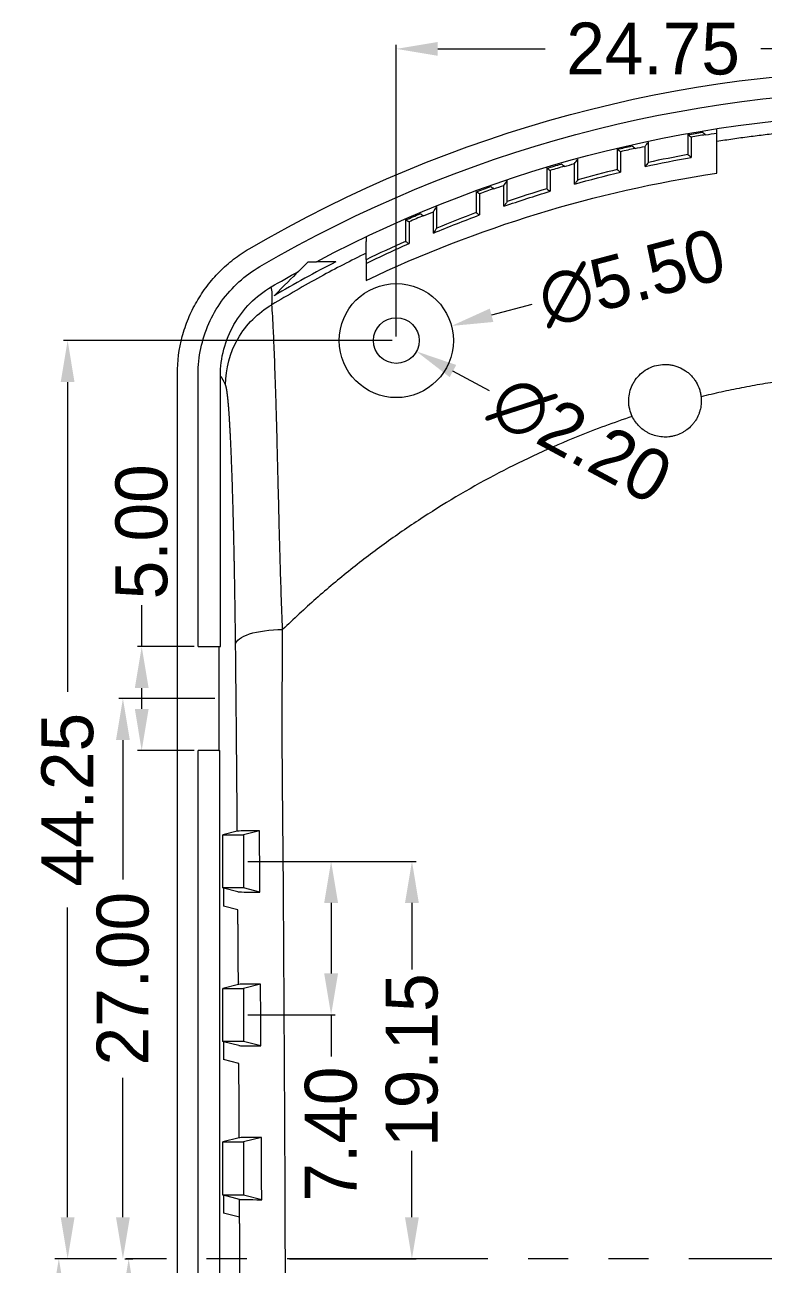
# Model space of a CAD drawing. Extents: x -222 to 335, y 201 to 414.
# Drawn here: x 88.8 to 124.4, y 309.4 to 369.2 of the extents above; entities that cross this region are included whole.
import ezdxf

# ---------------------------------------------------------------- set-up
doc = ezdxf.new("R2010")
doc.units = 0
doc.header["$MEASUREMENT"] = 0
doc.linetypes.add('PHANTOM', pattern=[2.5, 1.25, -0.25, 0.25, -0.25, 0.25, -0.25])
doc.layers.add('10', color=7, linetype='Continuous')
doc.dimstyles.get("Standard").update_dxf_attribs({"dimtxt": 0.18, "dimasz": 0.18, "dimexe": 0.18, "dimexo": 0.0625, "dimgap": 0.09, "dimtad": 0, "dimtih": 1, "dimtoh": 1, "dimdec": 4, "dimzin": 0, "dimdsep": 46, "dimtxsty": 'Standard', "dimcen": 0.09, "dimadec": 0, "dimazin": 0, "dimtfac": 1, "dimtdec": 4, "dimtofl": 0, "dimtmove": 0, "dimatfit": 3, "dimfxl": 0, "dimtolj": 1, "dimtzin": 0, "dimarcsym": 0})

# ---------------------------------------------------------------- blocks, each defined once
blk = doc.blocks.new('*D30')
at = {"color": 4, "linetype": 'Continuous', "lineweight": 9}
for p, q in [((97.924, 336.698), (93.296, 336.698)), ((93.496, 334.698), (93.496, 327.982)), ((93.496, 311.698), (93.496, 318.415)), ((93.592, 309.698), (93.696, 309.698))]:
    blk.add_line(p, q, dxfattribs=at)
for points in [[(93.163, 334.698), (93.829, 334.698), (93.496, 336.698)], [(93.163, 311.698), (93.829, 311.698), (93.496, 309.698)]]:
    blk.add_solid(points, dxfattribs=at)
at = {"layer": 'Defpoints', "color": 0, "linetype": 'Continuous', "lineweight": 9}
for p in [(93.496, 336.698), (98.124, 336.698), (93.392, 309.698)]:
    blk.add_point(p, dxfattribs=at)
at = {"color": 3, "linetype": 'Continuous', "lineweight": 9, "insert": (93.496, 323.198), "char_height": 2.5, "attachment_point": 5, "rotation": 90}
blk.add_mtext('\\A1;27.00', dxfattribs=at)
blk = doc.blocks.new('*D31')
at = {"color": 4, "linetype": 'Continuous', "lineweight": 9}
for p, q in [((94.402, 339.198), (94.402, 341.198)), ((96.923, 339.198), (94.202, 339.198)), ((94.402, 336.198), (94.402, 337.198)), ((96.923, 334.198), (94.202, 334.198))]:
    blk.add_line(p, q, dxfattribs=at)
for points in [[(94.069, 337.198), (94.736, 337.198), (94.402, 339.198)], [(94.069, 336.198), (94.736, 336.198), (94.402, 334.198)]]:
    blk.add_solid(points, dxfattribs=at)
at = {"layer": 'Defpoints', "color": 0, "linetype": 'Continuous', "lineweight": 9}
for p in [(94.402, 339.198), (97.123, 339.198), (97.123, 334.198)]:
    blk.add_point(p, dxfattribs=at)
at = {"color": 3, "linetype": 'Continuous', "lineweight": 9, "insert": (94.402, 344.732), "char_height": 2.5, "attachment_point": 5, "rotation": 90}
blk.add_mtext('\\A1;5.00', dxfattribs=at)
blk = doc.blocks.new('*D32')
at = {"color": 4, "linetype": 'Continuous', "lineweight": 9}
for p, q in [((93.592, 309.698), (93.975, 309.698)), ((93.775, 307.698), (93.775, 299.74)), ((93.775, 281.798), (93.775, 289.757)), ((97.924, 279.798), (93.575, 279.798))]:
    blk.add_line(p, q, dxfattribs=at)
for points in [[(93.441, 307.698), (94.108, 307.698), (93.775, 309.698)], [(93.441, 281.798), (94.108, 281.798), (93.775, 279.798)]]:
    blk.add_solid(points, dxfattribs=at)
at = {"layer": 'Defpoints', "color": 0, "linetype": 'Continuous', "lineweight": 9}
for p in [(93.392, 309.698), (93.775, 279.798), (98.124, 279.798)]:
    blk.add_point(p, dxfattribs=at)
at = {"color": 3, "linetype": 'Continuous', "lineweight": 9, "insert": (93.775, 294.748), "char_height": 2.5, "attachment_point": 5, "rotation": 90}
blk.add_mtext('\\A1;29.90', dxfattribs=at)
blk = doc.blocks.new('*D33')
at = {"color": 4, "linetype": 'Continuous', "lineweight": 9}
for p, q in [((106.673, 354.148), (106.673, 368.205)), ((108.673, 368.005), (113.848, 368.005)), ((129.423, 368.005), (124.248, 368.005))]:
    blk.add_line(p, q, dxfattribs=at)
for points in [[(108.673, 368.339), (108.673, 367.672), (106.673, 368.005)], [(129.423, 368.339), (129.423, 367.672), (131.423, 368.005)]]:
    blk.add_solid(points, dxfattribs=at)
at = {"layer": 'Defpoints', "color": 0, "linetype": 'Continuous', "lineweight": 9}
for p in [(131.423, 368.005), (131.423, 368.005), (106.673, 353.948)]:
    blk.add_point(p, dxfattribs=at)
at = {"color": 3, "linetype": 'Continuous', "lineweight": 9, "insert": (119.048, 368.005), "char_height": 2.5, "attachment_point": 5}
blk.add_mtext('\\A1;24.75', dxfattribs=at)
blk = doc.blocks.new('*D36')
at = {"color": 4, "linetype": 'Continuous', "lineweight": 9}
for p, q in [((106.473, 353.948), (90.632, 353.948)), ((90.832, 351.948), (90.832, 337.023)), ((90.832, 311.698), (90.832, 326.623)), ((93.192, 309.698), (90.632, 309.698))]:
    blk.add_line(p, q, dxfattribs=at)
for points in [[(90.499, 351.948), (91.165, 351.948), (90.832, 353.948)], [(90.499, 311.698), (91.165, 311.698), (90.832, 309.698)]]:
    blk.add_solid(points, dxfattribs=at)
at = {"layer": 'Defpoints', "color": 0, "linetype": 'Continuous', "lineweight": 9}
for p in [(90.832, 353.948), (106.673, 353.948), (93.392, 309.698)]:
    blk.add_point(p, dxfattribs=at)
at = {"color": 3, "linetype": 'Continuous', "lineweight": 9, "insert": (90.832, 331.823), "char_height": 2.5, "attachment_point": 5, "rotation": 90}
blk.add_mtext('\\A1;44.25', dxfattribs=at)
blk = doc.blocks.new('*D38')
at = {"color": 4, "linetype": 'Continuous', "lineweight": 9}
for p, q in [((93.192, 309.698), (90.208, 309.698)), ((90.408, 307.698), (90.408, 292.623)), ((90.408, 267.148), (90.408, 282.223)), ((106.473, 265.148), (90.208, 265.148))]:
    blk.add_line(p, q, dxfattribs=at)
for points in [[(90.074, 307.698), (90.741, 307.698), (90.408, 309.698)], [(90.074, 267.148), (90.741, 267.148), (90.408, 265.148)]]:
    blk.add_solid(points, dxfattribs=at)
at = {"layer": 'Defpoints', "color": 0, "linetype": 'Continuous', "lineweight": 9}
for p in [(93.392, 309.698), (90.408, 265.148), (106.673, 265.148)]:
    blk.add_point(p, dxfattribs=at)
at = {"color": 3, "linetype": 'Continuous', "lineweight": 9, "insert": (90.408, 287.423), "char_height": 2.5, "attachment_point": 5, "rotation": 90}
blk.add_mtext('\\A1;44.55', dxfattribs=at)
blk = doc.blocks.new('*D42')
at = {"color": 4, "linetype": 'Continuous', "lineweight": 9}
blk.add_line((113.197, 355.681), (111.264, 355.167), dxfattribs=at)
blk.add_solid([(111.178, 355.49), (111.35, 354.845), (109.331, 354.654)], dxfattribs=at)
at = {"layer": 'Defpoints', "color": 0, "linetype": 'Continuous', "lineweight": 9}
for p in [(109.331, 354.654), (104.015, 353.243)]:
    blk.add_point(p, dxfattribs=at)
at = {"color": 3, "linetype": 'Continuous', "lineweight": 9, "insert": (118.022, 356.962), "char_height": 2.5, "attachment_point": 5, "rotation": 14.86932}
blk.add_mtext('\\A1;∅5.50', dxfattribs=at)
blk = doc.blocks.new('*D43')
at = {"color": 4, "linetype": 'Continuous', "lineweight": 9}
blk.add_line((111.165, 351.533), (109.403, 352.48), dxfattribs=at)
blk.add_solid([(109.561, 352.774), (109.245, 352.186), (107.642, 353.427)], dxfattribs=at)
at = {"layer": 'Defpoints', "color": 0, "linetype": 'Continuous', "lineweight": 9}
for p in [(105.704, 354.469), (107.642, 353.427)]:
    blk.add_point(p, dxfattribs=at)
at = {"color": 3, "linetype": 'Continuous', "lineweight": 9, "insert": (115.561, 349.168), "char_height": 2.5, "attachment_point": 5, "rotation": 331.72548}
blk.add_mtext('\\A1;∅2.20', dxfattribs=at)
blk = doc.blocks.new('*D46')
at = {"color": 4, "linetype": 'Continuous', "lineweight": 9}
for p, q in [((99.512, 328.848), (107.626, 328.848)), ((107.426, 326.848), (107.426, 323.64)), ((107.426, 311.698), (107.426, 314.907)), ((101.526, 309.698), (107.626, 309.698))]:
    blk.add_line(p, q, dxfattribs=at)
for points in [[(107.092, 326.848), (107.759, 326.848), (107.426, 328.848)], [(107.092, 311.698), (107.759, 311.698), (107.426, 309.698)]]:
    blk.add_solid(points, dxfattribs=at)
at = {"layer": 'Defpoints', "color": 0, "linetype": 'Continuous', "lineweight": 9}
for p in [(99.312, 328.848), (101.326, 309.698), (107.426, 309.698)]:
    blk.add_point(p, dxfattribs=at)
at = {"color": 3, "linetype": 'Continuous', "lineweight": 9, "insert": (107.426, 319.273), "char_height": 2.5, "attachment_point": 5, "rotation": 90}
blk.add_mtext('\\A1;19.15', dxfattribs=at)
blk = doc.blocks.new('*D47')
at = {"color": 4, "linetype": 'Continuous', "lineweight": 9}
for p, q in [((99.512, 328.848), (103.73, 328.848)), ((103.53, 326.848), (103.53, 323.448)), ((99.512, 321.448), (103.73, 321.448)), ((103.53, 321.448), (103.53, 319.448))]:
    blk.add_line(p, q, dxfattribs=at)
for points in [[(103.197, 326.848), (103.864, 326.848), (103.53, 328.848)], [(103.197, 323.448), (103.864, 323.448), (103.53, 321.448)]]:
    blk.add_solid(points, dxfattribs=at)
at = {"layer": 'Defpoints', "color": 0, "linetype": 'Continuous', "lineweight": 9}
for p in [(99.312, 328.848), (99.312, 321.448), (103.53, 321.448)]:
    blk.add_point(p, dxfattribs=at)
at = {"color": 3, "linetype": 'Continuous', "lineweight": 9, "insert": (103.53, 315.707), "char_height": 2.5, "attachment_point": 5, "rotation": 90}
blk.add_mtext('\\A1;7.40', dxfattribs=at)

msp = doc.modelspace()

# ---------------------------------------------------------------- linework, layer by layer
at = {"layer": '10', "color": 7, "linetype": 'Continuous', "lineweight": 9}
for p, q in [((120.723, 363.887), (120.723, 362.912)), ((117.323, 363.18), (117.323, 362.193)), ((118.661, 362.334), (118.661, 363.309)), ((118.823, 362.535), (118.823, 363.517)), ((120.885, 363.751), (120.885, 362.776)), ((115.423, 361.7), (115.423, 362.695)), ((117.485, 363.051), (117.485, 362.065)), ((113.923, 362.266), (113.923, 361.264)), ((114.085, 362.146), (114.085, 361.143)), ((115.261, 361.486), (115.261, 362.475)), ((111.861, 360.422), (111.861, 361.429)), ((112.023, 360.649), (112.023, 361.663)), ((110.523, 361.137), (110.523, 360.114)), ((110.685, 361.023), (110.685, 360.001)), ((108.623, 359.371), (108.623, 360.407)), ((107.123, 359.778), (107.123, 358.73)), ((107.285, 359.672), (107.285, 358.624)), ((108.461, 359.128), (108.461, 360.158)), ((105.223, 357.848), (105.223, 358.722)), ((101.952, 357.278), (102.423, 357.748)), ((102.423, 357.748), (102.821, 357.748)), ((96.123, 263.433), (96.123, 352.337)), ((97.123, 339.198), (97.123, 352.337)), ((98.193, 339.198), (98.193, 352.254)), ((97.123, 339.198), (98.124, 339.198)), ((98.124, 339.198), (98.165, 339.198)), ((98.124, 339.198), (98.124, 334.198)), ((98.165, 339.198), (98.193, 339.198)), ((98.124, 334.198), (97.123, 334.198)), ((97.123, 282.298), (97.123, 334.198)), ((98.124, 334.198), (98.165, 334.198)), ((98.165, 282.298), (98.165, 334.198)), ((100.079, 330.324), (99.312, 330.129)), ((99.01, 330.307), (98.312, 330.129)), ((98.312, 327.568), (98.312, 330.129)), ((98.312, 330.129), (99.312, 330.129)), ((99.312, 330.129), (99.312, 327.568)), ((98.347, 327.559), (98.312, 327.568)), ((99.312, 327.568), (98.312, 327.568)), ((98.347, 327.559), (98.347, 326.698)), ((99.032, 327.384), (98.347, 327.559)), ((100.101, 327.367), (99.312, 327.568)), ((99.038, 326.522), (98.347, 326.698)), ((99.063, 322.92), (98.312, 322.729)), ((98.312, 320.168), (98.312, 322.729)), ((98.312, 322.729), (99.312, 322.729)), ((100.131, 322.938), (99.312, 322.729)), ((99.312, 322.729), (99.312, 320.168)), ((98.347, 320.159), (98.312, 320.168)), ((99.312, 320.168), (98.312, 320.168)), ((98.347, 320.159), (98.347, 319.298)), ((99.081, 319.972), (98.347, 320.159)), ((100.149, 319.955), (99.312, 320.168)), ((99.085, 319.11), (98.347, 319.298)), ((99.105, 315.531), (98.312, 315.329)), ((100.172, 315.548), (99.312, 315.329)), ((98.312, 312.768), (98.312, 315.329)), ((98.312, 315.329), (99.312, 315.329)), ((99.312, 315.329), (99.312, 312.768)), ((98.347, 312.759), (98.312, 312.768)), ((99.312, 312.768), (98.312, 312.768)), ((98.347, 312.759), (98.347, 311.898)), ((99.119, 312.562), (98.347, 312.759)), ((100.186, 312.545), (99.312, 312.768)), ((99.122, 311.701), (98.347, 311.898))]:
    msp.add_line(p, q, dxfattribs=at)
at = {"layer": '10', "color": 1, "linetype": 'PHANTOM', "lineweight": 9, "ltscale": 7.743802}
msp.add_line((169.163, 309.698), (93.392, 309.698), dxfattribs=at)
at = {"layer": '10', "color": 7, "linetype": 'Continuous', "lineweight": 9}
for radius in [2.75, 1.1]:
    msp.add_circle((106.673, 353.948), radius, dxfattribs=at)
at = {"layer": '10', "color": 7, "linetype": 'Continuous', "lineweight": 9, "extrusion": (0, 0, -1)}
for radius, start, end in [(63.089, 59.69396, 120.30604), (62.089, 59.69396, 120.30604), (60.965, 62.02081, 117.97919), (60.909, 79.89061, 80.55047), (60.756, 80.67426, 81.19499), (60.909, 76.62351, 77.29099), (60.756, 77.40825, 77.87412), (59.803, 77.6779, 79.85109), (60.909, 73.31142, 73.98909), (60.756, 74.10005, 74.57231), (59.803, 74.32022, 76.52266), (60.909, 69.94083, 70.63158), (60.756, 70.73645, 71.21705), (59.803, 70.90628, 73.14718), (60.909, 66.49612, 67.20334), (60.756, 67.30227, 67.7935), (59.803, 67.42032, 69.71025), (59.803, 64.01684, 66.19523), (60.965, 59.68165, 61.0922)]:
    msp.add_arc((-131.423, 303.909), radius, start, end, dxfattribs=at)
at = {"layer": '10', "color": 7, "linetype": 'Continuous', "lineweight": 9}
for radius, start, end in [(60.763, 99.32574, 99.98695), (60.763, 102.59175, 103.26054), (59.965, 100.27875, 102.12952), (60.763, 105.89995, 106.57887), (59.965, 103.59969, 105.47524), (60.763, 109.26355, 109.95552), (59.965, 106.96794, 108.87604), (60.763, 112.69773, 113.40613), (59.965, 110.39781, 112.34739), (59.965, 113.90591, 115.9076), (60.529, 117.19143, 120.40785)]:
    msp.add_arc((131.423, 303.909), radius, start, end, dxfattribs=at)
for points, degree in [([(120.723, 363.887), (120.724, 363.886), (120.724, 363.886), (120.725, 363.885)], 3), ([(120.732, 363.88), (120.783, 363.837), (120.834, 363.794), (120.885, 363.751)], 3), ([(121.577, 363.862), (121.525, 363.905), (121.474, 363.948), (121.423, 363.992)], 3), ([(122.123, 363.538), (122.123, 363.932), (122.123, 364.161)], 2), ([(117.332, 363.173), (117.383, 363.133), (117.434, 363.092), (117.485, 363.051)], 3), ([(118.177, 363.203), (118.125, 363.244), (118.074, 363.285), (118.023, 363.326)], 3), ([(118.661, 363.309), (118.714, 363.375), (118.768, 363.441), (118.821, 363.507)], 3), ([(122.123, 362.023), (122.123, 362.807), (122.123, 363.313), (122.123, 363.538)], 3), ([(115.261, 362.475), (115.314, 362.546), (115.368, 362.616), (115.421, 362.686)], 3), ([(120.723, 362.912), (120.777, 362.867), (120.831, 362.821), (120.885, 362.776)], 3), ([(105.223, 356.85), (110.601, 359.408), (116.237, 361.124), (122.123, 362.023)], 3), ([(113.932, 362.26), (113.983, 362.222), (114.034, 362.184), (114.085, 362.146)], 3), ([(114.777, 362.34), (114.725, 362.378), (114.674, 362.417), (114.623, 362.456)], 3), ([(117.323, 362.193), (117.377, 362.15), (117.431, 362.108), (117.485, 362.065)], 3), ([(118.823, 362.535), (118.769, 362.468), (118.715, 362.401), (118.661, 362.334)], 3), ([(111.377, 361.262), (111.325, 361.299), (111.274, 361.335), (111.223, 361.371)], 3), ([(111.861, 361.429), (111.914, 361.504), (111.968, 361.578), (112.021, 361.653)], 3), ([(115.423, 361.7), (115.369, 361.629), (115.315, 361.558), (115.261, 361.486)], 3), ([(110.532, 361.131), (110.583, 361.095), (110.634, 361.059), (110.685, 361.023)], 3), ([(113.923, 361.264), (113.977, 361.224), (114.031, 361.184), (114.085, 361.143)], 3), ([(108.461, 360.158), (108.514, 360.238), (108.568, 360.317), (108.621, 360.397)], 3), ([(112.023, 360.649), (111.969, 360.574), (111.915, 360.498), (111.861, 360.422)], 3), ([(107.132, 359.772), (107.183, 359.739), (107.234, 359.705), (107.285, 359.672)], 3), ([(107.977, 359.958), (107.925, 359.992), (107.874, 360.026), (107.823, 360.06)], 3), ([(110.523, 360.114), (110.577, 360.076), (110.631, 360.039), (110.685, 360.001)], 3), ([(108.623, 359.371), (108.569, 359.29), (108.515, 359.209), (108.461, 359.128)], 3), ([(105.223, 358.957), (105.223, 358.855), (105.223, 358.722)], 2), ([(105.223, 358.905), (105.223, 358.904), (105.223, 358.904), (105.223, 358.903)], 3), ([(107.123, 358.73), (107.177, 358.695), (107.231, 358.659), (107.285, 358.624)], 3), ([(105.223, 357.847), (105.223, 357.803), (105.223, 357.758), (105.223, 357.714)], 3), ([(101.952, 357.278), (101.655, 356.98), (101.27, 356.596), (100.786, 356.112)], 3), ([(105.223, 357.714), (105.223, 357.373), (105.223, 356.85)], 2), ([(100.677, 355.678), (100.71, 356.076), (100.699, 356.362), (100.648, 356.536)], 3), ([(98.443, 351.811), (98.316, 352.093), (98.193, 352.254)], 2), ([(100.079, 330.324), (99.435, 330.32), (99.037, 330.314), (99.01, 330.307)], 3), ([(100.101, 327.367), (100.094, 328.354), (100.086, 329.34), (100.079, 330.324)], 3), ([(99.032, 327.384), (99.057, 327.377), (99.455, 327.371), (100.101, 327.367)], 3), ([(100.131, 322.938), (99.489, 322.934), (99.089, 322.927), (99.063, 322.92)], 3), ([(100.149, 319.955), (100.143, 320.95), (100.137, 321.945), (100.131, 322.938)], 3), ([(99.081, 319.972), (99.107, 319.965), (99.506, 319.958), (100.149, 319.955)], 3), ([(100.172, 315.548), (99.534, 315.544), (99.132, 315.538), (99.105, 315.531)], 3), ([(100.186, 312.545), (100.182, 313.547), (100.177, 314.548), (100.172, 315.548)], 3), ([(99.119, 312.562), (99.147, 312.555), (99.548, 312.549), (100.186, 312.545)], 3), ([(99.136, 308.139), (99.13, 309.91), (99.122, 311.701)], 2)]:
    msp.add_open_spline(points, degree=degree, dxfattribs=at)
for points, degree, knots in [([(131.423, 364.273), (131.294, 364.272), (131.036, 364.272), (130.65, 364.268), (130.263, 364.262), (129.876, 364.253), (129.488, 364.241), (129.101, 364.227), (128.713, 364.211), (128.326, 364.192), (127.938, 364.17), (127.55, 364.146), (127.162, 364.12), (126.774, 364.09), (126.386, 364.059), (125.998, 364.024), (125.611, 363.987), (125.223, 363.948), (124.835, 363.906), (124.447, 363.861), (124.059, 363.814), (123.672, 363.764), (123.284, 363.712), (122.897, 363.657), (122.51, 363.599), (122.252, 363.559), (122.123, 363.538)], 3, [0, 0, 0, 0, 0.041386, 0.082798, 0.124234, 0.165694, 0.20718, 0.24869, 0.290224, 0.331783, 0.373367, 0.414974, 0.456606, 0.498262, 0.539943, 0.581647, 0.623376, 0.665128, 0.706904, 0.748704, 0.790528, 0.832375, 0.874246, 0.91614, 0.958058, 1, 1, 1, 1]), ([(96.123, 352.337), (96.123, 352.951), (96.202, 353.551), (96.398, 354.285), (96.441, 354.43), (96.539, 354.72), (96.593, 354.864), (96.767, 355.286), (96.901, 355.558), (97.202, 356.083), (97.369, 356.335), (97.647, 356.7), (97.744, 356.819), (97.944, 357.049), (98.048, 357.16), (98.367, 357.482), (98.593, 357.682), (99.071, 358.052), (99.322, 358.222), (99.587, 358.377)], 3, [0, 0, 0, 0, 0.25, 0.25, 0.3125, 0.3125, 0.375, 0.375, 0.5, 0.5, 0.625, 0.625, 0.6875, 0.6875, 0.75, 0.75, 0.875, 0.875, 1, 1, 1, 1]), ([(105.223, 358.169), (104.485, 357.796), (102.941, 357.016), (101.453, 356.136), (100.677, 355.678)], 3, [0, 0, 0, 0, 0.478481, 1, 1, 1, 1]), ([(97.123, 352.337), (97.123, 352.751), (97.21, 353.587), (97.595, 354.781), (98.222, 355.874), (99.058, 356.808), (99.735, 357.305), (100.092, 357.513)], 3, [0, 0, 0, 0, 0.199266, 0.400487, 0.599723, 0.80089, 1, 1, 1, 1]), ([(103.764, 357.748), (103.571, 357.748), (103.396, 357.748), (103.082, 357.748), (102.943, 357.748), (102.821, 357.748)], 3, [0, 0, 0, 0, 0.5, 0.5, 1, 1, 1, 1]), ([(98.193, 352.254), (98.193, 352.689), (98.25, 353.114), (98.471, 353.946), (98.637, 354.351), (99.063, 355.095), (99.33, 355.444), (99.935, 356.053), (100.272, 356.317), (100.648, 356.536)], 3, [0, 0, 0, 0, 0.25, 0.25, 0.5, 0.5, 0.75, 0.75, 1, 1, 1, 1]), ([(98.443, 351.811), (98.445, 352.591), (98.654, 353.369), (99.433, 354.717), (100.002, 355.287), (100.677, 355.678)], 3, [0, 0, 0, 0, 0.5, 0.5, 1, 1, 1, 1]), ([(101.194, 340.024), (101.172, 340.576), (101.129, 341.67), (101.08, 343.253), (101.039, 344.766), (101.003, 346.2), (100.97, 347.551), (100.939, 348.812), (100.908, 349.978), (100.869, 351.366), (100.819, 352.845), (100.764, 354.202), (100.712, 355.191), (100.69, 355.513), (100.678, 355.675)], 3, [0, 0, 0, 0, 0.073187, 0.144924, 0.215245, 0.28421, 0.351811, 0.418019, 0.482858, 0.546374, 0.666366, 0.780598, 0.889349, 1, 1, 1, 1]), ([(118.045, 350.291), (117.991, 350.404), (117.95, 350.521), (117.907, 350.701), (117.895, 350.763), (117.88, 350.885), (117.875, 350.947), (117.871, 351.13), (117.881, 351.252), (117.927, 351.495), (117.962, 351.613), (118.034, 351.784), (118.061, 351.839), (118.121, 351.949), (118.155, 352.003), (118.264, 352.157), (118.347, 352.252), (118.535, 352.425), (118.642, 352.504), (118.869, 352.633), (118.989, 352.685), (119.246, 352.763), (119.376, 352.786), (119.575, 352.799), (119.642, 352.8), (119.775, 352.793), (119.84, 352.786), (119.969, 352.765), (120.033, 352.751), (120.159, 352.716), (120.221, 352.694), (120.401, 352.621), (120.513, 352.561), (120.67, 352.452), (120.721, 352.413), (120.816, 352.331), (120.906, 352.244), (120.986, 352.148), (121.061, 352.048), (121.095, 351.996), (121.19, 351.837), (121.242, 351.725), (121.301, 351.548), (121.318, 351.488), (121.345, 351.366), (121.355, 351.304), (121.362, 351.242)], 3, [0, 0, 0, 0, 0.0625, 0.0625, 0.09375, 0.09375, 0.125, 0.125, 0.1875, 0.1875, 0.25, 0.25, 0.28125, 0.28125, 0.3125, 0.3125, 0.375, 0.375, 0.4375, 0.4375, 0.5, 0.5, 0.5625, 0.5625, 0.59375, 0.59375, 0.625, 0.625, 0.65625, 0.65625, 0.6875, 0.6875, 0.75, 0.75, 0.78125, 0.78125, 0.8125, 0.84375, 0.84375, 0.875, 0.875, 0.9375, 0.9375, 0.96875, 0.96875, 1, 1, 1, 1]), ([(131.423, 352.45), (131.31, 352.45), (131.084, 352.45), (130.745, 352.445), (130.406, 352.439), (130.068, 352.429), (129.729, 352.417), (129.39, 352.402), (129.052, 352.385), (128.714, 352.364), (128.375, 352.341), (128.037, 352.316), (127.699, 352.287), (127.134, 352.235), (126.344, 352.15), (125.331, 352.015), (124.321, 351.856), (123.486, 351.705), (122.825, 351.572), (122.336, 351.468), (121.848, 351.359), (121.524, 351.281), (121.362, 351.242)], 3, [0, 0, 0, 0, 0.033364, 0.066722, 0.100075, 0.133425, 0.166775, 0.200126, 0.233482, 0.266843, 0.300212, 0.333591, 0.366983, 0.400388, 0.501058, 0.601686, 0.70233, 0.803048, 0.852291, 0.901526, 0.95076, 1, 1, 1, 1]), ([(98.927, 339.307), (98.913, 340.559), (98.894, 341.734), (98.875, 342.923), (98.852, 344.008), (98.828, 345.108), (98.801, 346.085), (98.773, 347.076), (98.741, 347.915), (98.709, 348.767), (98.674, 349.448), (98.656, 349.791), (98.638, 350.088), (98.62, 350.386), (98.601, 350.636), (98.563, 351.138), (98.523, 351.434), (98.503, 351.582), (98.483, 351.676), (98.473, 351.724), (98.463, 351.757), (98.454, 351.787), (98.443, 351.811)], 2, [0, 0, 0, 0.125, 0.125, 0.25, 0.25, 0.375, 0.375, 0.5, 0.5, 0.625, 0.625, 0.6875, 0.6875, 0.75, 0.75, 0.875, 0.875, 0.9375, 0.9375, 0.96875, 0.96875, 1, 1, 1]), ([(121.362, 351.242), (121.373, 351.144), (121.376, 351.044), (121.364, 350.846), (121.35, 350.748), (121.316, 350.604), (121.303, 350.556), (121.272, 350.46), (121.254, 350.413), (121.196, 350.274), (121.149, 350.185), (121.067, 350.058), (121.038, 350.017), (120.975, 349.936), (120.942, 349.897), (120.837, 349.783), (120.761, 349.715), (120.637, 349.621), (120.595, 349.592), (120.506, 349.537), (120.46, 349.511), (120.32, 349.44), (120.223, 349.401), (120.072, 349.356), (120.021, 349.344), (119.918, 349.323), (119.865, 349.314), (119.708, 349.297), (119.603, 349.295), (119.394, 349.31), (119.289, 349.328), (119.087, 349.379), (118.989, 349.414), (118.848, 349.479), (118.801, 349.502), (118.712, 349.553), (118.669, 349.581), (118.543, 349.668), (118.465, 349.733), (118.32, 349.876), (118.255, 349.953), (118.139, 350.115), (118.089, 350.201), (118.045, 350.291)], 3, [0, 0, 0, 0, 0.0625, 0.0625, 0.125, 0.125, 0.15625, 0.15625, 0.1875, 0.1875, 0.25, 0.25, 0.28125, 0.28125, 0.3125, 0.3125, 0.375, 0.375, 0.40625, 0.40625, 0.4375, 0.4375, 0.5, 0.5, 0.53125, 0.53125, 0.5625, 0.5625, 0.625, 0.625, 0.6875, 0.6875, 0.75, 0.75, 0.78125, 0.78125, 0.8125, 0.8125, 0.875, 0.875, 0.9375, 0.9375, 1, 1, 1, 1]), ([(118.045, 350.291), (117.604, 350.141), (116.719, 349.839), (114.548, 348.997), (111.571, 347.623), (108.528, 345.84), (106.18, 344.229), (104.458, 342.919), (102.786, 341.524), (101.725, 340.524), (101.194, 340.024)], 3, [0, 0, 0, 0, 0.070217, 0.14052, 0.350348, 0.563315, 0.671347, 0.779866, 0.889788, 1, 1, 1, 1]), ([(98.927, 339.307), (98.947, 339.498), (99.192, 339.68), (100.013, 339.94), (100.589, 340.018), (101.194, 340.024)], 3, [0, 0, 0, 0, 0.5, 0.5, 1, 1, 1, 1]), ([(102.081, 267.647), (102.03, 267.898), (101.93, 268.398), (101.914, 269.18), (101.998, 269.978), (102.041, 270.639), (102.004, 271.361), (101.969, 272.273), (101.94, 273.775), (101.852, 276.936), (101.693, 283.284), (101.497, 291.973), (101.372, 300.511), (101.332, 307.229), (101.318, 312.764), (101.29, 318.28), (101.256, 323.771), (101.227, 329.23), (101.159, 334.655), (101.182, 338.234), (101.194, 340.024)], 3, [0, 0, 0, 0, 0.010522, 0.020989, 0.032131, 0.043687, 0.04829, 0.061927, 0.081331, 0.110178, 0.192099, 0.342275, 0.466544, 0.542731, 0.618905, 0.695095, 0.771302, 0.847521, 0.923753, 1, 1, 1, 1]), ([(99.01, 330.307), (99.009, 330.422), (99.008, 330.537), (99.003, 331.166), (98.998, 331.801), (98.988, 333.05), (98.976, 334.32), (98.964, 335.696), (98.953, 336.826), (98.94, 338.158), (98.927, 339.307)], 2, [0, 0, 0, 0.025176, 0.025176, 0.164436, 0.164436, 0.442958, 0.442958, 0.721479, 0.721479, 1, 1, 1]), ([(99.063, 322.92), (99.062, 322.999), (99.062, 323.064), (99.058, 323.675), (99.054, 324.232), (99.051, 324.777), (99.046, 325.384), (99.045, 325.601), (99.042, 325.955), (99.039, 326.394), (99.038, 326.522)], 2, [0, 0, 0, 0.046885, 0.046885, 0.36459, 0.36459, 0.682295, 0.682295, 0.841148, 0.841148, 1, 1, 1]), ([(99.105, 315.531), (99.104, 315.599), (99.104, 315.673), (99.101, 316.255), (99.098, 316.836), (99.095, 317.445), (99.092, 317.982), (99.089, 318.419), (99.085, 319.11)], 2, [0, 0, 0, 0.033544, 0.033544, 0.355696, 0.355696, 0.677848, 0.677848, 1, 1, 1]), ([(99.122, 311.701), (99.122, 311.875), (99.121, 312.05), (99.12, 312.224), (99.119, 312.399), (99.119, 312.48), (99.119, 312.562)], 2, [0, 0, 0, 0.403343, 0.403343, 0.806686, 0.806686, 1, 1, 1])]:
    msp.add_open_spline(points, degree=degree, knots=knots, dxfattribs=at)

# ---------------------------------------------------------------- dimensions: what is measured, and where the dimension line sits
at = {"color": 7, "linetype": 'Continuous', "lineweight": 9}
dim = msp.add_linear_dim(base=(131.423, 368.005), p1=(106.673, 353.948), p2=(131.423, 368.005), dimstyle='Standard', override={"dimtxt": 2.5, "dimasz": 2, "dimexe": 0.2, "dimexo": 0.2, "dimgap": 0.2, "dimtih": 0, "dimtoh": 0, "dimdec": 2, "dimdsep": 0, "dimcen": 0, "dimclrd": 4, "dimclre": 4, "dimclrt": 3, "dimadec": 1, "dimtdec": 2, "dimlwd": 9, "dimlwe": 9}, dxfattribs=at)
dim.commit()
dim.dimension.update_dxf_attribs({"geometry": '*D33', "text_midpoint": (119.048, 368.005)})
for p1, p2, picture, middle in [((104.015, 353.243), (109.331, 354.654), '*D42', (118.022, 356.962)), ((105.704, 354.469), (107.642, 353.427), '*D43', (115.561, 349.168))]:
    dim = msp.add_diameter_dim_2p(p1=p1, p2=p2, dimstyle='Standard', override={"dimtxt": 2.5, "dimasz": 2, "dimexe": 0.2, "dimexo": 0.2, "dimgap": 0.2, "dimtih": 0, "dimtoh": 0, "dimdec": 2, "dimdsep": 0, "dimcen": 0, "dimclrd": 4, "dimclre": 4, "dimclrt": 3, "dimadec": 1, "dimtdec": 2, "dimlwd": 9, "dimlwe": 9}, dxfattribs=at)
    dim.commit()
    dim.dimension.update_dxf_attribs({"geometry": picture, "text_midpoint": middle})
for base, p1, p2, picture, middle in [((90.832, 353.948), (93.392, 309.698), (106.673, 353.948), '*D36', (90.832, 331.823)), ((94.402, 339.198), (97.123, 334.198), (97.123, 339.198), '*D31', (94.402, 344.732)), ((93.496, 336.698), (93.392, 309.698), (98.124, 336.698), '*D30', (93.496, 323.198)), ((107.426, 309.698), (99.312, 328.848), (101.326, 309.698), '*D46', (107.426, 319.273)), ((103.53, 321.448), (99.312, 328.848), (99.312, 321.448), '*D47', (103.53, 315.707)), ((90.408, 265.148), (93.392, 309.698), (106.673, 265.148), '*D38', (90.408, 287.423)), ((93.775, 279.798), (93.392, 309.698), (98.124, 279.798), '*D32', (93.775, 294.748))]:
    dim = msp.add_linear_dim(base=base, p1=p1, p2=p2, angle=90, dimstyle='Standard', override={"dimtxt": 2.5, "dimasz": 2, "dimexe": 0.2, "dimexo": 0.2, "dimgap": 0.2, "dimtih": 0, "dimtoh": 0, "dimdec": 2, "dimdsep": 0, "dimcen": 0, "dimclrd": 4, "dimclre": 4, "dimclrt": 3, "dimadec": 1, "dimtdec": 2, "dimlwd": 9, "dimlwe": 9}, dxfattribs=at)
    dim.commit()
    dim.dimension.update_dxf_attribs({"geometry": picture, "text_midpoint": middle})

doc.saveas('drawing.dxf')
